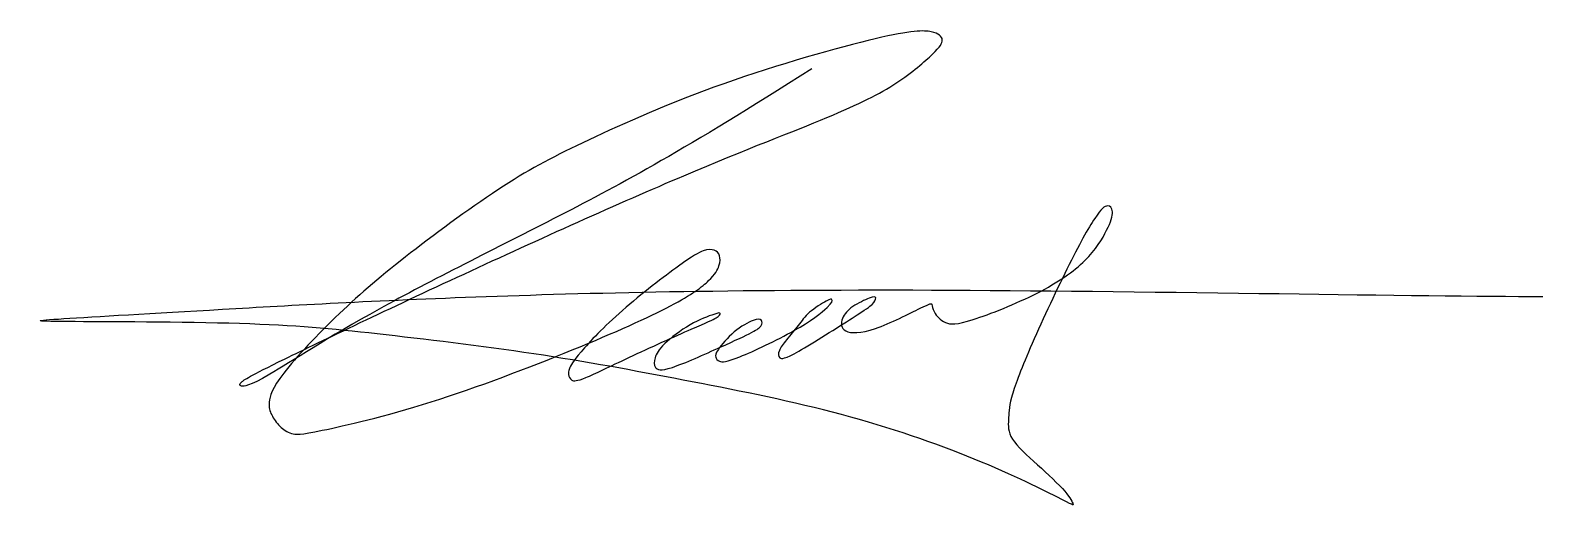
# Model space of a CAD drawing. Header units: inches. Extents: x 16.9 to 33, y 3.5 to 8.6.
import ezdxf

# ---------------------------------------------------------------- set-up
doc = ezdxf.new("R2010")
doc.units = ezdxf.units.IN
doc.header["$MEASUREMENT"] = 0
doc.layers.add('Sign', color=5, linetype='Continuous')

msp = doc.modelspace()

# ---------------------------------------------------------------- linework, layer by layer
at = {"layer": 'Sign'}
msp.add_open_spline([(25.187, 8.175), (23.827, 7.309), (22.517, 6.604), (20.431, 5.577), (19.242, 4.792), (19.091, 4.792), (19.091, 4.83), (19.243, 4.933), (21.413, 5.968), (24.01, 7.139), (25.486, 7.695), (26.122, 8.018), (26.526, 8.371), (26.607, 8.487), (26.504, 8.586), (26.124, 8.586), (24.175, 8.037), (22.685, 7.368), (21.975, 7.004), (20.84, 6.173), (20.161, 5.596), (19.459, 4.855), (19.394, 4.604), (19.427, 4.495), (19.516, 4.363), (19.645, 4.278), (19.785, 4.278), (21.069, 4.572), (22.736, 5.208), (23.806, 5.689), (24.128, 5.937), (24.213, 6.084), (24.213, 6.194), (24.16, 6.254), (24.04, 6.254), (23.862, 6.151), (23.126, 5.592), (22.666, 5.105), (22.594, 4.969), (22.594, 4.926), (22.618, 4.849), (22.721, 4.849), (23.184, 5.081), (24.012, 5.453), (24.195, 5.528), (24.222, 5.579), (24.187, 5.579), (23.894, 5.47), (23.582, 5.233), (23.505, 5.094), (23.505, 4.986), (23.61, 4.94), (24.27, 5.236), (24.586, 5.384), (24.662, 5.441), (24.662, 5.506), (24.59, 5.52), (24.354, 5.391), (24.16, 5.157), (24.16, 5.107), (24.189, 5.052), (24.318, 5.052), (25.065, 5.401), (25.407, 5.67), (25.407, 5.726), (25.374, 5.726), (25.14, 5.581), (25.05, 5.447), (24.909, 5.283), (24.828, 5.17), (24.828, 5.085), (24.934, 5.085), (25.733, 5.596), (25.839, 5.665), (25.885, 5.75), (25.827, 5.75), (25.605, 5.647), (25.496, 5.523), (25.496, 5.357), (25.812, 5.357), (26.442, 5.68), (26.471, 5.68), (26.471, 5.594), (26.597, 5.45), (26.796, 5.45), (27.646, 5.786), (28.141, 6.134), (28.353, 6.482), (28.407, 6.673), (28.343, 6.742), (28.231, 6.659), (27.932, 6.121), (27.466, 5.12), (27.284, 4.626), (27.284, 4.44), (27.267, 4.248), (27.585, 3.967), (27.932, 3.644), (27.975, 3.52), (27.975, 3.531), (26.904, 4.06), (25.438, 4.547), (23.794, 4.868), (22.283, 5.152), (20.44, 5.371), (19.323, 5.481), (16.834, 5.481), (16.929, 5.501), (18.792, 5.608), (21.379, 5.759), (26.023, 5.865), (31.695, 5.752), (32.97, 5.752)], degree=3, dxfattribs=at)

doc.saveas('drawing.dxf')
